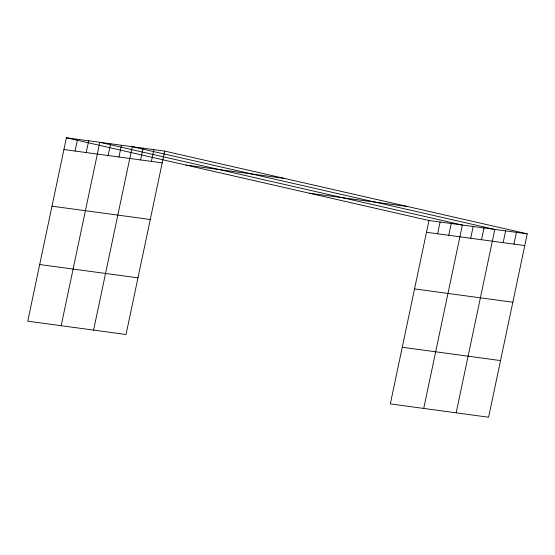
<?xml version="1.0" encoding="UTF-8"?>
<svg xmlns="http://www.w3.org/2000/svg" width="555" height="555" viewBox="0 0 555 555"><rect width="100%" height="100%" fill="white"/><g stroke="black" fill="none" stroke-linecap="round" stroke-linejoin="round"><path stroke-width="0.83" d="M164.682 151.092L66.399 137.779L27.75 321.178L126.04 334.492L164.682 151.092L527.25 233.822L488.601 417.221L390.318 403.908L428.96 220.508L527.25 233.822M75.057 151.05L77.54 139.291M86.198 152.563L88.675 140.797M61.168 325.702L99.817 142.309L462.377 225.039L423.736 408.431M108.149 155.532L110.625 143.773M118.957 156.996L121.441 145.237M93.601 330.1L132.25 146.7L494.817 229.43L456.168 412.83M140.581 159.93L143.065 148.164M151.397 161.394L153.874 149.628M437.624 233.78L440.101 222.021M448.759 235.292L451.243 223.526M470.709 238.261L473.193 226.502M481.525 239.725L484.002 227.966M503.149 242.66L505.626 230.894M513.958 244.124L516.441 232.358M186.043 165.078L284.333 178.398M63.922 149.545L162.206 162.858M309.315 193.209L407.606 206.522M426.483 232.274L524.773 245.588M51.983 206.182L150.273 219.496M414.55 288.912L512.834 302.225M39.682 264.534L137.973 277.854M402.25 347.263L500.541 360.583M66.399 137.779L428.96 220.508"/></g></svg>
